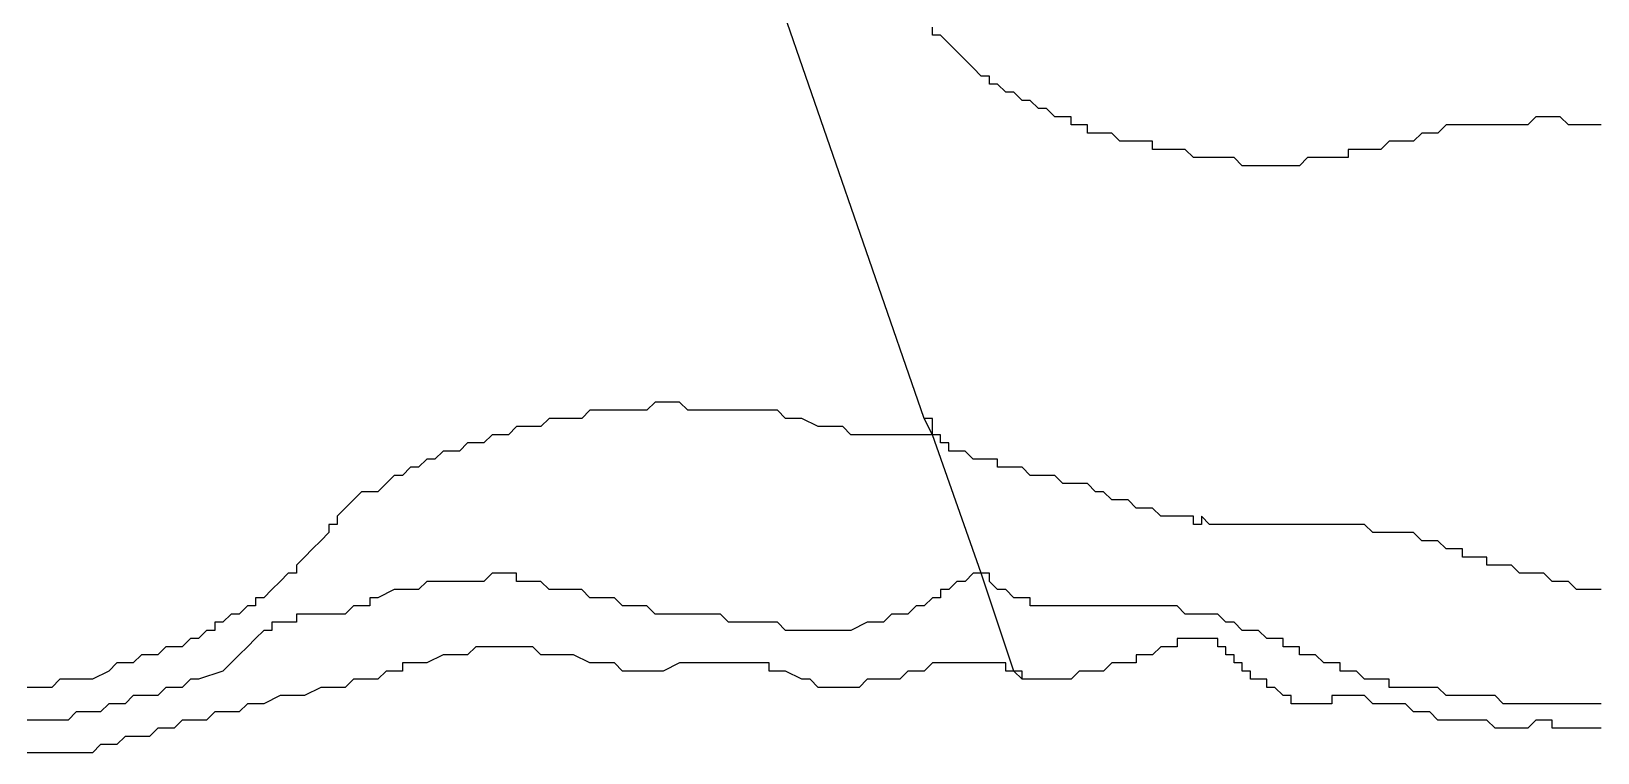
# Model space of a CAD drawing. Extents: x -79.2 to -65.2, y 32.5 to 44.8.
# Drawn here: x -71.635 to -69.714, y 39.87 to 40.755 of the extents above; entities that cross this region are included whole.
import ezdxf

# ---------------------------------------------------------------- set-up
doc = ezdxf.new("R2010")
doc.units = 0

msp = doc.modelspace()

# ---------------------------------------------------------------- linework, layer by layer
at = {"layer": '0FINSTR_G'}
for points in [[(-70.54, 40.28), (-70.73, 40.83)], [(-69.71, 40.64), (-69.72, 40.64), (-69.73, 40.64), (-69.73, 40.64), (-69.74, 40.64), (-69.75, 40.64), (-69.76, 40.65), (-69.77, 40.65), (-69.78, 40.65), (-69.79, 40.65), (-69.8, 40.64), (-69.81, 40.64), (-69.82, 40.64), (-69.82, 40.64), (-69.83, 40.64), (-69.84, 40.64), (-69.85, 40.64), (-69.85, 40.64), (-69.86, 40.64), (-69.87, 40.64), (-69.88, 40.64), (-69.89, 40.64), (-69.9, 40.64), (-69.91, 40.63), (-69.91, 40.63), (-69.92, 40.63), (-69.93, 40.63), (-69.94, 40.62), (-69.94, 40.62), (-69.95, 40.62), (-69.96, 40.62), (-69.96, 40.62), (-69.97, 40.62), (-69.98, 40.61), (-69.99, 40.61), (-69.99, 40.61), (-69.99, 40.61), (-69.99, 40.61), (-70, 40.61), (-70.01, 40.61), (-70.02, 40.61), (-70.02, 40.61), (-70.02, 40.6), (-70.03, 40.6), (-70.04, 40.6), (-70.04, 40.6), (-70.05, 40.6), (-70.06, 40.6), (-70.07, 40.6), (-70.08, 40.59), (-70.08, 40.59), (-70.09, 40.59), (-70.1, 40.59), (-70.1, 40.59), (-70.11, 40.59), (-70.12, 40.59), (-70.12, 40.59), (-70.13, 40.59), (-70.14, 40.59), (-70.15, 40.59), (-70.15, 40.59), (-70.16, 40.6), (-70.17, 40.6), (-70.17, 40.6), (-70.18, 40.6), (-70.18, 40.6), (-70.19, 40.6), (-70.2, 40.6), (-70.21, 40.6), (-70.21, 40.6), (-70.22, 40.61), (-70.23, 40.61), (-70.23, 40.61), (-70.24, 40.61), (-70.25, 40.61), (-70.26, 40.61), (-70.26, 40.62), (-70.27, 40.62), (-70.28, 40.62), (-70.29, 40.62), (-70.29, 40.62), (-70.3, 40.62), (-70.3, 40.62), (-70.31, 40.63), (-70.32, 40.63), (-70.33, 40.63), (-70.33, 40.63), (-70.33, 40.63), (-70.34, 40.63), (-70.34, 40.64), (-70.35, 40.64), (-70.35, 40.64), (-70.36, 40.64), (-70.36, 40.65), (-70.37, 40.65), (-70.37, 40.65), (-70.37, 40.65), (-70.38, 40.65), (-70.39, 40.66), (-70.39, 40.66), (-70.4, 40.66), (-70.4, 40.66), (-70.41, 40.67), (-70.41, 40.67), (-70.41, 40.67), (-70.42, 40.67), (-70.42, 40.67), (-70.43, 40.68), (-70.43, 40.68), (-70.44, 40.68), (-70.44, 40.68), (-70.44, 40.68), (-70.45, 40.69), (-70.45, 40.69), (-70.45, 40.69), (-70.46, 40.69), (-70.46, 40.7), (-70.46, 40.7), (-70.47, 40.7), (-70.47, 40.7), (-70.48, 40.71), (-70.48, 40.71), (-70.48, 40.71), (-70.49, 40.72), (-70.49, 40.72), (-70.49, 40.72), (-70.5, 40.73), (-70.5, 40.73), (-70.5, 40.73), (-70.5, 40.73), (-70.51, 40.74), (-70.51, 40.74), (-70.51, 40.74), (-70.51, 40.74), (-70.51, 40.74), (-70.52, 40.75), (-70.52, 40.75), (-70.52, 40.75), (-70.53, 40.75), (-70.53, 40.76)], [(-70.53, 40.26), (-70.54, 40.26), (-70.54, 40.26), (-70.55, 40.26), (-70.56, 40.26), (-70.56, 40.26), (-70.57, 40.26), (-70.59, 40.26), (-70.6, 40.26), (-70.61, 40.26), (-70.63, 40.26), (-70.64, 40.27), (-70.64, 40.27), (-70.66, 40.27), (-70.67, 40.27), (-70.67, 40.27), (-70.69, 40.28), (-70.7, 40.28), (-70.7, 40.28), (-70.7, 40.28), (-70.71, 40.28), (-70.71, 40.28), (-70.71, 40.28), (-70.72, 40.29), (-70.73, 40.29), (-70.74, 40.29), (-70.75, 40.29), (-70.75, 40.29), (-70.76, 40.29), (-70.76, 40.29), (-70.77, 40.29), (-70.78, 40.29), (-70.79, 40.29), (-70.79, 40.29), (-70.8, 40.29), (-70.81, 40.29), (-70.82, 40.29), (-70.83, 40.29), (-70.84, 40.3), (-70.86, 40.3), (-70.87, 40.3), (-70.88, 40.29), (-70.89, 40.29), (-70.9, 40.29), (-70.91, 40.29), (-70.92, 40.29), (-70.93, 40.29), (-70.94, 40.29), (-70.94, 40.29), (-70.95, 40.29), (-70.96, 40.28), (-70.97, 40.28), (-70.99, 40.28), (-70.99, 40.28), (-70.99, 40.28), (-71, 40.28), (-71.01, 40.27), (-71.02, 40.27), (-71.03, 40.27), (-71.04, 40.27), (-71.05, 40.26), (-71.06, 40.26), (-71.07, 40.26), (-71.08, 40.25), (-71.09, 40.25), (-71.09, 40.25), (-71.1, 40.25), (-71.11, 40.24), (-71.11, 40.24), (-71.12, 40.24), (-71.13, 40.24), (-71.14, 40.23), (-71.15, 40.23), (-71.15, 40.23), (-71.16, 40.22), (-71.17, 40.22), (-71.17, 40.22), (-71.18, 40.21), (-71.19, 40.21), (-71.19, 40.21), (-71.19, 40.21), (-71.2, 40.2), (-71.2, 40.2), (-71.21, 40.19), (-71.22, 40.19), (-71.22, 40.19), (-71.23, 40.19), (-71.24, 40.18), (-71.25, 40.17), (-71.25, 40.17), (-71.26, 40.16), (-71.26, 40.16), (-71.26, 40.15), (-71.27, 40.15), (-71.27, 40.14), (-71.27, 40.14), (-71.28, 40.13), (-71.28, 40.13), (-71.29, 40.12), (-71.29, 40.12), (-71.3, 40.11), (-71.3, 40.11), (-71.31, 40.1), (-71.31, 40.1), (-71.31, 40.09), (-71.32, 40.09), (-71.33, 40.08), (-71.33, 40.08), (-71.34, 40.07), (-71.34, 40.07), (-71.35, 40.06), (-71.35, 40.06), (-71.35, 40.06), (-71.36, 40.06), (-71.36, 40.05), (-71.37, 40.05), (-71.37, 40.05), (-71.38, 40.04), (-71.38, 40.04), (-71.39, 40.04), (-71.4, 40.03), (-71.41, 40.03), (-71.41, 40.02), (-71.42, 40.02), (-71.43, 40.01), (-71.44, 40.01), (-71.44, 40.01), (-71.45, 40), (-71.46, 40), (-71.47, 40), (-71.48, 39.99), (-71.49, 39.99), (-71.5, 39.99), (-71.5, 39.99), (-71.51, 39.98), (-71.52, 39.98), (-71.53, 39.98), (-71.54, 39.97), (-71.54, 39.97), (-71.56, 39.96), (-71.57, 39.96), (-71.58, 39.96), (-71.59, 39.96), (-71.6, 39.96), (-71.61, 39.95), (-71.61, 39.95), (-71.62, 39.95), (-71.63, 39.95), (-71.64, 39.95)], [(-70.53, 40.26), (-70.54, 40.28)], [(-70.52, 40.26), (-70.52, 40.26), (-70.52, 40.26), (-70.52, 40.26), (-70.53, 40.26), (-70.53, 40.26), (-70.53, 40.27), (-70.53, 40.27), (-70.53, 40.27), (-70.53, 40.27), (-70.53, 40.27), (-70.53, 40.27), (-70.53, 40.27), (-70.53, 40.27), (-70.53, 40.27), (-70.53, 40.28), (-70.53, 40.28), (-70.53, 40.28), (-70.53, 40.28), (-70.53, 40.28), (-70.54, 40.28), (-70.54, 40.28)], [(-70.52, 40.26), (-70.53, 40.26), (-70.53, 40.26)], [(-70.47, 40.09), (-70.53, 40.26)], [(-70.51, 40.25), (-70.52, 40.25), (-70.52, 40.25), (-70.52, 40.26)], [(-69.71, 40.07), (-69.72, 40.07), (-69.72, 40.07), (-69.73, 40.07), (-69.73, 40.07), (-69.74, 40.07), (-69.75, 40.08), (-69.75, 40.08), (-69.75, 40.08), (-69.76, 40.08), (-69.77, 40.08), (-69.77, 40.08), (-69.77, 40.08), (-69.78, 40.09), (-69.78, 40.09), (-69.78, 40.09), (-69.79, 40.09), (-69.79, 40.09), (-69.8, 40.09), (-69.8, 40.09), (-69.8, 40.09), (-69.81, 40.09), (-69.81, 40.09), (-69.82, 40.1), (-69.82, 40.1), (-69.83, 40.1), (-69.84, 40.1), (-69.84, 40.1), (-69.84, 40.1), (-69.85, 40.1), (-69.85, 40.11), (-69.85, 40.11), (-69.86, 40.11), (-69.86, 40.11), (-69.87, 40.11), (-69.87, 40.11), (-69.87, 40.11), (-69.88, 40.11), (-69.88, 40.12), (-69.89, 40.12), (-69.89, 40.12), (-69.89, 40.12), (-69.9, 40.12), (-69.9, 40.12), (-69.9, 40.12), (-69.91, 40.13), (-69.91, 40.13), (-69.92, 40.13), (-69.92, 40.13), (-69.93, 40.13), (-69.93, 40.13), (-69.94, 40.14), (-69.94, 40.14), (-69.94, 40.14), (-69.95, 40.14), (-69.95, 40.14), (-69.96, 40.14), (-69.96, 40.14), (-69.97, 40.14), (-69.98, 40.14), (-69.98, 40.14), (-69.99, 40.14), (-69.99, 40.14), (-70, 40.15), (-70, 40.15), (-70, 40.15), (-70.01, 40.15), (-70.01, 40.15), (-70.02, 40.15), (-70.03, 40.15), (-70.03, 40.15), (-70.03, 40.15), (-70.04, 40.15), (-70.05, 40.15), (-70.05, 40.15), (-70.06, 40.15), (-70.07, 40.15), (-70.08, 40.15), (-70.09, 40.15), (-70.09, 40.15), (-70.1, 40.15), (-70.11, 40.15), (-70.11, 40.15), (-70.12, 40.15), (-70.13, 40.15), (-70.14, 40.15), (-70.14, 40.15), (-70.15, 40.15), (-70.15, 40.15), (-70.16, 40.15), (-70.17, 40.15), (-70.18, 40.15), (-70.18, 40.15), (-70.19, 40.15), (-70.19, 40.15), (-70.2, 40.16), (-70.2, 40.15), (-70.21, 40.15), (-70.21, 40.16), (-70.21, 40.16), (-70.22, 40.16), (-70.22, 40.16), (-70.23, 40.16), (-70.23, 40.16), (-70.24, 40.16), (-70.24, 40.16), (-70.25, 40.16), (-70.25, 40.16), (-70.26, 40.17), (-70.26, 40.17), (-70.26, 40.17), (-70.27, 40.17), (-70.28, 40.17), (-70.28, 40.17), (-70.28, 40.17), (-70.29, 40.18), (-70.29, 40.18), (-70.3, 40.18), (-70.3, 40.18), (-70.3, 40.18), (-70.31, 40.18), (-70.31, 40.18), (-70.32, 40.19), (-70.32, 40.19), (-70.32, 40.19), (-70.33, 40.19), (-70.33, 40.19), (-70.34, 40.2), (-70.34, 40.2), (-70.35, 40.2), (-70.36, 40.2), (-70.36, 40.2), (-70.37, 40.2), (-70.38, 40.21), (-70.38, 40.21), (-70.39, 40.21), (-70.39, 40.21), (-70.4, 40.21), (-70.4, 40.21), (-70.41, 40.21), (-70.41, 40.21), (-70.42, 40.22), (-70.43, 40.22), (-70.43, 40.22), (-70.43, 40.22), (-70.44, 40.22), (-70.44, 40.22), (-70.45, 40.22), (-70.45, 40.22), (-70.45, 40.22), (-70.45, 40.23), (-70.46, 40.23), (-70.46, 40.23), (-70.47, 40.23), (-70.47, 40.23), (-70.48, 40.23), (-70.48, 40.23), (-70.48, 40.23), (-70.49, 40.24), (-70.49, 40.24), (-70.49, 40.24), (-70.5, 40.24), (-70.5, 40.24), (-70.5, 40.24), (-70.51, 40.24), (-70.51, 40.24), (-70.51, 40.24), (-70.51, 40.24), (-70.51, 40.24), (-70.51, 40.25), (-70.52, 40.25), (-70.52, 40.25), (-70.52, 40.25), (-70.52, 40.25), (-70.52, 40.25), (-70.52, 40.25), (-70.52, 40.26)], [(-70.47, 40.09), (-70.48, 40.09), (-70.48, 40.09), (-70.48, 40.09), (-70.49, 40.08), (-70.49, 40.08), (-70.5, 40.08), (-70.5, 40.08), (-70.51, 40.07), (-70.51, 40.07), (-70.52, 40.07), (-70.52, 40.06), (-70.53, 40.06), (-70.54, 40.05), (-70.55, 40.05), (-70.55, 40.05), (-70.56, 40.04), (-70.57, 40.04), (-70.58, 40.04), (-70.58, 40.04), (-70.59, 40.03), (-70.61, 40.03), (-70.63, 40.02), (-70.63, 40.02), (-70.64, 40.02), (-70.65, 40.02), (-70.66, 40.02), (-70.67, 40.02), (-70.68, 40.02), (-70.69, 40.02), (-70.69, 40.02), (-70.7, 40.02), (-70.71, 40.02), (-70.72, 40.03), (-70.72, 40.03), (-70.74, 40.03), (-70.75, 40.03), (-70.75, 40.03), (-70.77, 40.03), (-70.78, 40.03), (-70.79, 40.04), (-70.8, 40.04), (-70.8, 40.04), (-70.81, 40.04), (-70.82, 40.04), (-70.83, 40.04), (-70.85, 40.04), (-70.86, 40.04), (-70.87, 40.04), (-70.88, 40.05), (-70.89, 40.05), (-70.9, 40.05), (-70.91, 40.05), (-70.91, 40.05), (-70.92, 40.06), (-70.93, 40.06), (-70.94, 40.06), (-70.95, 40.06), (-70.96, 40.07), (-70.97, 40.07), (-70.98, 40.07), (-70.99, 40.07), (-71, 40.07), (-71, 40.07), (-71.01, 40.08), (-71.02, 40.08), (-71.02, 40.08), (-71.03, 40.08), (-71.04, 40.08), (-71.04, 40.09), (-71.05, 40.09), (-71.06, 40.09), (-71.07, 40.09), (-71.08, 40.08), (-71.09, 40.08), (-71.1, 40.08), (-71.11, 40.08), (-71.12, 40.08), (-71.13, 40.08), (-71.14, 40.08), (-71.14, 40.08), (-71.15, 40.08), (-71.16, 40.07), (-71.18, 40.07), (-71.18, 40.07), (-71.18, 40.07), (-71.19, 40.07), (-71.21, 40.06), (-71.21, 40.06), (-71.22, 40.06), (-71.22, 40.05), (-71.23, 40.05), (-71.24, 40.05), (-71.25, 40.04), (-71.25, 40.04), (-71.26, 40.04), (-71.27, 40.04), (-71.27, 40.04), (-71.28, 40.04), (-71.28, 40.04), (-71.29, 40.04), (-71.3, 40.04), (-71.31, 40.04), (-71.31, 40.03), (-71.32, 40.03), (-71.32, 40.03), (-71.33, 40.03), (-71.33, 40.03), (-71.34, 40.03), (-71.34, 40.02), (-71.35, 40.02), (-71.35, 40.02), (-71.36, 40.01), (-71.36, 40.01), (-71.37, 40), (-71.37, 40), (-71.37, 40), (-71.38, 39.99), (-71.39, 39.98), (-71.39, 39.98), (-71.4, 39.97), (-71.4, 39.97), (-71.4, 39.97), (-71.43, 39.96), (-71.44, 39.96), (-71.45, 39.95), (-71.46, 39.95), (-71.47, 39.95), (-71.48, 39.94), (-71.5, 39.94), (-71.5, 39.94), (-71.51, 39.94), (-71.52, 39.93), (-71.53, 39.93), (-71.54, 39.93), (-71.55, 39.92), (-71.56, 39.92), (-71.58, 39.92), (-71.59, 39.91), (-71.6, 39.91), (-71.6, 39.91), (-71.61, 39.91), (-71.62, 39.91), (-71.63, 39.91), (-71.64, 39.91)], [(-70.47, 40.09), (-70.47, 40.09)], [(-70.47, 40.09), (-70.47, 40.09), (-70.47, 40.09)], [(-70.47, 40.09), (-70.47, 40.09)], [(-70.47, 40.09), (-70.47, 40.09)], [(-70.43, 39.97), (-70.47, 40.09)], [(-69.71, 39.93), (-69.72, 39.93), (-69.72, 39.93), (-69.73, 39.93), (-69.73, 39.93), (-69.74, 39.93), (-69.74, 39.93), (-69.75, 39.93), (-69.76, 39.93), (-69.77, 39.93), (-69.78, 39.93), (-69.79, 39.93), (-69.79, 39.93), (-69.8, 39.93), (-69.8, 39.93), (-69.81, 39.93), (-69.82, 39.93), (-69.83, 39.93), (-69.84, 39.94), (-69.85, 39.94), (-69.85, 39.94), (-69.86, 39.94), (-69.87, 39.94), (-69.88, 39.94), (-69.89, 39.94), (-69.89, 39.94), (-69.9, 39.94), (-69.91, 39.95), (-69.92, 39.95), (-69.92, 39.95), (-69.93, 39.95), (-69.94, 39.95), (-69.95, 39.95), (-69.96, 39.95), (-69.96, 39.95), (-69.97, 39.95), (-69.97, 39.96), (-69.98, 39.96), (-69.99, 39.96), (-69.99, 39.96), (-70, 39.96), (-70.01, 39.97), (-70.02, 39.97), (-70.02, 39.97), (-70.03, 39.97), (-70.03, 39.98), (-70.04, 39.98), (-70.05, 39.98), (-70.05, 39.98), (-70.06, 39.99), (-70.06, 39.99), (-70.07, 39.99), (-70.08, 39.99), (-70.08, 40), (-70.09, 40), (-70.1, 40), (-70.1, 40.01), (-70.11, 40.01), (-70.12, 40.01), (-70.12, 40.01), (-70.13, 40.02), (-70.14, 40.02), (-70.14, 40.02), (-70.15, 40.02), (-70.16, 40.03), (-70.16, 40.03), (-70.17, 40.03), (-70.17, 40.03), (-70.17, 40.03), (-70.18, 40.04), (-70.18, 40.04), (-70.18, 40.04), (-70.19, 40.04), (-70.2, 40.04), (-70.2, 40.04), (-70.21, 40.04), (-70.22, 40.04), (-70.22, 40.04), (-70.23, 40.05), (-70.23, 40.05), (-70.24, 40.05), (-70.24, 40.05), (-70.25, 40.05), (-70.26, 40.05), (-70.26, 40.05), (-70.27, 40.05), (-70.28, 40.05), (-70.29, 40.05), (-70.29, 40.05), (-70.3, 40.05), (-70.31, 40.05), (-70.32, 40.05), (-70.32, 40.05), (-70.33, 40.05), (-70.33, 40.05), (-70.34, 40.05), (-70.35, 40.05), (-70.36, 40.05), (-70.36, 40.05), (-70.36, 40.05), (-70.37, 40.05), (-70.37, 40.05), (-70.38, 40.05), (-70.38, 40.05), (-70.39, 40.05), (-70.39, 40.05), (-70.4, 40.05), (-70.4, 40.05), (-70.41, 40.05), (-70.41, 40.06), (-70.41, 40.06), (-70.42, 40.06), (-70.42, 40.06), (-70.42, 40.06), (-70.43, 40.06), (-70.44, 40.07), (-70.44, 40.07), (-70.45, 40.07), (-70.45, 40.07), (-70.45, 40.07), (-70.45, 40.07), (-70.46, 40.08), (-70.46, 40.08), (-70.46, 40.08), (-70.46, 40.08), (-70.46, 40.08), (-70.46, 40.08), (-70.46, 40.08), (-70.46, 40.09), (-70.47, 40.09), (-70.47, 40.09)], [(-70.43, 39.97), (-70.43, 39.97), (-70.44, 39.97), (-70.44, 39.98), (-70.45, 39.98), (-70.46, 39.98), (-70.47, 39.98), (-70.48, 39.98), (-70.5, 39.98), (-70.5, 39.98), (-70.5, 39.98), (-70.51, 39.98), (-70.52, 39.98), (-70.53, 39.98), (-70.54, 39.97), (-70.55, 39.97), (-70.56, 39.97), (-70.56, 39.97), (-70.57, 39.96), (-70.59, 39.96), (-70.6, 39.96), (-70.61, 39.96), (-70.62, 39.95), (-70.63, 39.95), (-70.64, 39.95), (-70.64, 39.95), (-70.65, 39.95), (-70.66, 39.95), (-70.66, 39.95), (-70.67, 39.95), (-70.67, 39.95), (-70.68, 39.96), (-70.69, 39.96), (-70.69, 39.96), (-70.71, 39.97), (-70.72, 39.97), (-70.72, 39.97), (-70.73, 39.97), (-70.73, 39.98), (-70.74, 39.98), (-70.75, 39.98), (-70.76, 39.98), (-70.76, 39.98), (-70.78, 39.98), (-70.79, 39.98), (-70.8, 39.98), (-70.81, 39.98), (-70.82, 39.98), (-70.83, 39.98), (-70.84, 39.98), (-70.86, 39.97), (-70.87, 39.97), (-70.87, 39.97), (-70.88, 39.97), (-70.89, 39.97), (-70.9, 39.97), (-70.91, 39.97), (-70.92, 39.98), (-70.93, 39.98), (-70.94, 39.98), (-70.95, 39.98), (-70.97, 39.99), (-70.98, 39.99), (-70.99, 39.99), (-71, 39.99), (-71.01, 39.99), (-71.02, 40), (-71.02, 40), (-71.03, 40), (-71.04, 40), (-71.05, 40), (-71.05, 40), (-71.06, 40), (-71.07, 40), (-71.07, 40), (-71.09, 40), (-71.09, 40), (-71.1, 39.99), (-71.12, 39.99), (-71.13, 39.99), (-71.13, 39.99), (-71.15, 39.98), (-71.16, 39.98), (-71.18, 39.98), (-71.18, 39.98), (-71.18, 39.97), (-71.19, 39.97), (-71.2, 39.97), (-71.21, 39.96), (-71.23, 39.96), (-71.24, 39.96), (-71.25, 39.95), (-71.25, 39.95), (-71.26, 39.95), (-71.27, 39.95), (-71.28, 39.95), (-71.28, 39.95), (-71.3, 39.94), (-71.31, 39.94), (-71.32, 39.94), (-71.33, 39.94), (-71.35, 39.93), (-71.36, 39.93), (-71.36, 39.93), (-71.37, 39.93), (-71.38, 39.92), (-71.4, 39.92), (-71.41, 39.92), (-71.42, 39.91), (-71.43, 39.91), (-71.44, 39.91), (-71.45, 39.91), (-71.46, 39.9), (-71.48, 39.9), (-71.49, 39.89), (-71.5, 39.89), (-71.5, 39.89), (-71.52, 39.89), (-71.53, 39.88), (-71.54, 39.88), (-71.55, 39.88), (-71.56, 39.87), (-71.58, 39.87), (-71.59, 39.87), (-71.6, 39.87), (-71.61, 39.87), (-71.63, 39.87), (-71.63, 39.87), (-71.64, 39.87)], [(-69.71, 39.9), (-69.72, 39.9), (-69.74, 39.9), (-69.74, 39.9), (-69.75, 39.9), (-69.76, 39.9), (-69.76, 39.9), (-69.76, 39.9), (-69.77, 39.9), (-69.77, 39.91), (-69.78, 39.91), (-69.78, 39.91), (-69.79, 39.91), (-69.79, 39.91), (-69.8, 39.9), (-69.8, 39.9), (-69.81, 39.9), (-69.82, 39.9), (-69.82, 39.9), (-69.83, 39.9), (-69.83, 39.9), (-69.84, 39.9), (-69.84, 39.9), (-69.85, 39.91), (-69.85, 39.91), (-69.86, 39.91), (-69.87, 39.91), (-69.87, 39.91), (-69.88, 39.91), (-69.89, 39.91), (-69.89, 39.91), (-69.9, 39.91), (-69.9, 39.91), (-69.9, 39.91), (-69.91, 39.91), (-69.91, 39.91), (-69.92, 39.92), (-69.92, 39.92), (-69.93, 39.92), (-69.93, 39.92), (-69.94, 39.92), (-69.95, 39.93), (-69.95, 39.93), (-69.96, 39.93), (-69.96, 39.93), (-69.97, 39.93), (-69.97, 39.93), (-69.97, 39.93), (-69.98, 39.93), (-69.98, 39.93), (-69.99, 39.93), (-70, 39.94), (-70, 39.94), (-70, 39.94), (-70.01, 39.94), (-70.01, 39.94), (-70.02, 39.94), (-70.02, 39.94), (-70.03, 39.94), (-70.04, 39.94), (-70.04, 39.93), (-70.05, 39.93), (-70.05, 39.93), (-70.06, 39.93), (-70.06, 39.93), (-70.06, 39.93), (-70.07, 39.93), (-70.07, 39.93), (-70.07, 39.93), (-70.08, 39.93), (-70.08, 39.93), (-70.08, 39.93), (-70.09, 39.93), (-70.09, 39.93), (-70.09, 39.93), (-70.09, 39.94), (-70.1, 39.94), (-70.1, 39.94), (-70.11, 39.95), (-70.11, 39.95), (-70.12, 39.95), (-70.12, 39.95), (-70.12, 39.95), (-70.12, 39.96), (-70.13, 39.96), (-70.14, 39.96), (-70.14, 39.97), (-70.14, 39.97), (-70.14, 39.97), (-70.15, 39.97), (-70.15, 39.98), (-70.15, 39.98), (-70.16, 39.98), (-70.16, 39.98), (-70.16, 39.99), (-70.16, 39.99), (-70.17, 39.99), (-70.17, 40), (-70.17, 40), (-70.18, 40), (-70.18, 40), (-70.18, 40.01), (-70.18, 40.01), (-70.19, 40.01), (-70.19, 40.01), (-70.19, 40.01), (-70.2, 40.01), (-70.2, 40.01), (-70.21, 40.01), (-70.21, 40.01), (-70.22, 40.01), (-70.23, 40.01), (-70.23, 40), (-70.24, 40), (-70.25, 40), (-70.25, 40), (-70.26, 39.99), (-70.26, 39.99), (-70.27, 39.99), (-70.28, 39.99), (-70.28, 39.98), (-70.29, 39.98), (-70.29, 39.98), (-70.3, 39.98), (-70.31, 39.98), (-70.32, 39.97), (-70.32, 39.97), (-70.32, 39.97), (-70.33, 39.97), (-70.33, 39.97), (-70.34, 39.97), (-70.35, 39.97), (-70.36, 39.96)], [(-70.43, 39.97), (-70.43, 39.97)], [(-70.41, 39.96), (-70.41, 39.96), (-70.42, 39.96), (-70.42, 39.96), (-70.42, 39.96), (-70.42, 39.96), (-70.42, 39.97), (-70.43, 39.97), (-70.43, 39.97), (-70.43, 39.97), (-70.43, 39.97)], [(-70.41, 39.96), (-70.41, 39.96), (-70.42, 39.96), (-70.43, 39.97), (-70.43, 39.97)], [(-70.39, 39.96), (-70.39, 39.96), (-70.4, 39.96), (-70.4, 39.96), (-70.4, 39.96), (-70.4, 39.96), (-70.41, 39.96), (-70.41, 39.96)], [(-70.36, 39.96), (-70.36, 39.96), (-70.37, 39.96), (-70.38, 39.96), (-70.39, 39.96)], [(-70.36, 39.96), (-70.36, 39.96), (-70.37, 39.96), (-70.38, 39.96), (-70.38, 39.96), (-70.39, 39.96)], [(-70.35, 39.97), (-70.36, 39.96)]]:
    msp.add_lwpolyline(points, dxfattribs=at)

doc.saveas('drawing.dxf')
